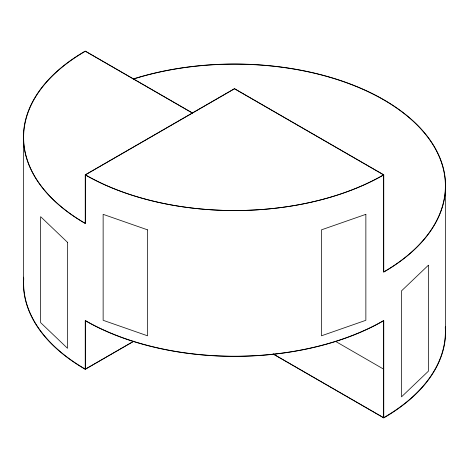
<?xml version="1.0" encoding="UTF-8"?>
<svg xmlns="http://www.w3.org/2000/svg" width="469" height="469" viewBox="0 0 469 469"><rect width="100%" height="100%" fill="white"/><g stroke="black" fill="none" stroke-linecap="round" stroke-linejoin="round"><path stroke-width="0.7" d="M192.401 112.965L85.235 51.098A211.091 121.876 0 0 0 85.235 223.449L85.235 174.837L234.5 88.659L383.765 174.837L383.765 272.061A211.091 121.876 0 0 0 403.487 112.853A211.091 121.876 0 0 0 133.337 78.921M192.618 113.164L85.381 51.256A210.88 121.752 0 0 0 85.381 223.437L85.381 174.873L234.5 88.782L383.619 174.873L383.619 272.002A210.88 121.752 0 0 0 403.234 112.882A210.88 121.752 0 0 0 133.184 79.132M23.767 278.486A210.88 121.752 0 0 0 85.381 369.132L133.606 341.291M23.661 277.156A211.091 121.876 0 0 0 85.235 369.291L133.894 341.198M335.394 341.291L383.619 369.132M273.204 353.954L383.619 417.697A210.88 121.752 0 0 0 445.251 327.333M273.069 353.995L383.765 417.902A211.091 121.876 0 0 0 445.398 326.471M445.38 185.912L445.38 331.606M383.765 417.902L383.765 320.679A211.091 121.876 0 0 1 85.235 320.679L85.235 369.291M383.619 417.697L383.619 320.567A210.88 121.752 0 0 1 85.381 320.567L85.381 369.132M23.62 137.347L23.62 283.042M383.765 174.837A211.091 121.876 0 0 1 85.235 174.837M383.619 174.873A210.88 121.752 0 0 1 85.381 174.873M428.367 265.249L401.499 290.891L401.499 396.85L428.367 371.208L428.367 265.249M365.861 214.339L321.447 229.851L321.447 335.81L365.861 320.298L365.861 214.339M147.553 229.851L103.139 214.339L103.139 320.298L147.553 335.81L147.553 229.851M67.501 242.326L40.633 216.684L40.633 322.643L67.501 348.285L67.501 242.326"/></g></svg>
